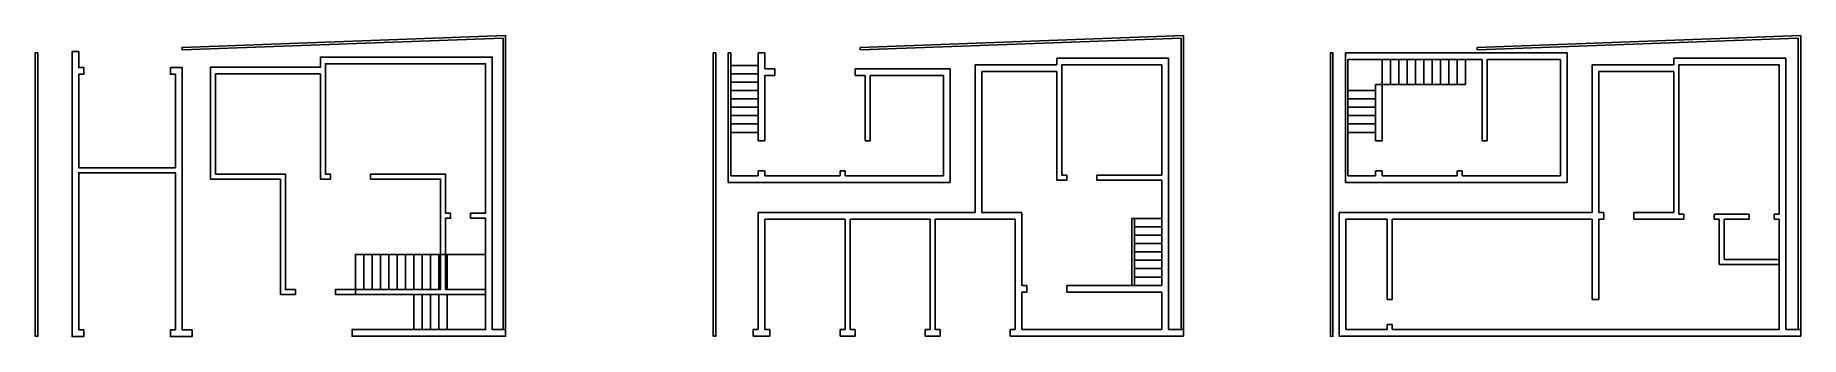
# Model space of a CAD drawing. Header units: inches. Extents: x 4422 to 6540, y 1118 to 1478.
import ezdxf

# ---------------------------------------------------------------- set-up
doc = ezdxf.new("R2010")
doc.units = ezdxf.units.IN
for name, color, linetype in [('compound', 100, 'Continuous'), ('stairs', 170, 'Continuous'), ('wall', 7, 'Continuous')]:
    doc.layers.add(name, color=color, linetype=linetype)

msp = doc.modelspace()

# ---------------------------------------------------------------- linework, layer by layer
at = {"layer": 'compound'}
for p, q in [((5411.4, 1464), (5799.4, 1478.4)), ((5411.5, 1461), (5411.4, 1464)), ((5796.4, 1475.3), (5411.5, 1461)), ((5796.4, 1126.4), (5796.4, 1475.3)), ((5799.4, 1478.4), (5799.4, 1126.4)), ((6151.6, 1464), (6539.6, 1478.4)), ((6151.7, 1461), (6151.6, 1464)), ((6536.6, 1475.3), (6151.7, 1461)), ((6536.6, 1126.4), (6536.6, 1475.3)), ((6539.6, 1478.4), (6539.6, 1126.4)), ((5799.4, 1126.4), (5796.4, 1126.4)), ((6539.6, 1126.4), (6536.6, 1126.4))]:
    msp.add_line(p, q, dxfattribs=at)
for points in [[(4983.3, 1126.4), (4983.3, 1475.3), (4598.4, 1461), (4598.3, 1464), (4986.3, 1478.4), (4986.3, 1126.4)], [(5238.4, 1457.4), (5238.4, 1118.4), (5235.4, 1118.4), (5235.4, 1457.4)], [(5978.6, 1457.4), (5978.6, 1118.4), (5975.6, 1118.4), (5975.6, 1457.4)]]:
    msp.add_lwpolyline(points, close=True, dxfattribs=at)
msp.add_lwpolyline([(4425.3, 1457.5), (4425.3, 1118.4), (4422.3, 1118.4), (4422.3, 1457.4), (4425.3, 1457.4)], dxfattribs=at)
at = {"layer": 'stairs'}
for p, q in [((4816.3, 1216.4), (4816.3, 1174.4)), ((4826.3, 1216.4), (4826.3, 1174.4)), ((4836.3, 1216.4), (4836.3, 1174.4)), ((4846.3, 1216.4), (4846.3, 1174.4)), ((4856.3, 1216.4), (4856.3, 1174.4)), ((4866.3, 1216.4), (4866.3, 1174.4)), ((4876.3, 1216.4), (4876.3, 1174.4)), ((4886.3, 1216.4), (4886.3, 1174.4)), ((4896.3, 1216.4), (4896.3, 1174.4)), ((4906.3, 1216.4), (4906.3, 1174.4)), ((4916.3, 1216.4), (4916.3, 1174.4)), ((4886.3, 1168.4), (4886.3, 1126.4)), ((4896.3, 1168.4), (4896.3, 1126.4)), ((4906.3, 1168.4), (4906.3, 1126.4)), ((4916.3, 1168.4), (4916.3, 1126.4))]:
    msp.add_line(p, q, dxfattribs=at)
msp.add_lwpolyline([(4876.3, 1168.4), (4876.3, 1126.4), (4962.3, 1126.4), (4962.3, 1216.4), (4806.3, 1216.4), (4806.3, 1168.4)], close=True, dxfattribs=at)
at = {"layer": 'wall'}
for p, q in [((5253.4, 1457.5), (5253.4, 1302.4)), ((5253.4, 1457.5), (5256.4, 1457.5)), ((5256.4, 1457.5), (5256.4, 1310.4)), ((5289.4, 1442.4), (5256.4, 1442.4)), ((5289.4, 1457.5), (5289.4, 1352.4)), ((5289.4, 1457.5), (5297.4, 1457.5)), ((5297.4, 1457.5), (5297.4, 1438.4)), ((5549.4, 1443.3), (5549.4, 1266.4)), ((5647.4, 1443.3), (5549.4, 1443.3)), ((5781.4, 1451.3), (5647.4, 1451.3)), ((5647.4, 1451.3), (5647.4, 1443.3)), ((5773.4, 1443.3), (5653.4, 1443.3)), ((5653.4, 1443.3), (5653.4, 1311.3)), ((5773.4, 1443.3), (5773.4, 1311.3)), ((5781.4, 1451.3), (5781.4, 1126.4)), ((5993.6, 1457.5), (5993.6, 1302.4)), ((5993.6, 1457.5), (6259.6, 1457.5)), ((5996.6, 1449.5), (6157.6, 1449.5)), ((5996.6, 1449.5), (5996.6, 1310.4)), ((6037.6, 1449.5), (6037.6, 1352.4)), ((6047.6, 1449.5), (6047.6, 1419.5)), ((6057.6, 1449.5), (6057.6, 1419.5)), ((6067.6, 1449.5), (6067.6, 1419.5)), ((6077.6, 1449.5), (6077.6, 1419.5)), ((6087.6, 1449.5), (6087.6, 1419.5)), ((6097.6, 1449.5), (6097.6, 1419.5)), ((6107.6, 1449.5), (6107.6, 1419.5)), ((6117.6, 1449.5), (6117.6, 1419.5)), ((6127.6, 1449.5), (6127.6, 1419.5)), ((6137.6, 1449.5), (6137.6, 1419.5)), ((6157.6, 1449.5), (6157.6, 1352.4)), ((6163.6, 1449.5), (6163.6, 1352.4)), ((6163.6, 1449.5), (6251.6, 1449.5)), ((6251.6, 1449.5), (6251.6, 1310.4)), ((6259.6, 1457.5), (6259.6, 1302.4)), ((6387.6, 1443.3), (6289.6, 1443.3)), ((6289.6, 1443.3), (6289.6, 1266.4)), ((6521.6, 1451.3), (6387.6, 1451.3)), ((6387.6, 1451.3), (6387.6, 1443.3)), ((6513.6, 1443.3), (6393.6, 1443.3)), ((6393.6, 1443.3), (6393.6, 1264.4)), ((6513.6, 1443.3), (6513.6, 1264.4)), ((6521.6, 1451.3), (6521.6, 1126.4)), ((5289.4, 1432.4), (5256.4, 1432.4)), ((5289.4, 1422.4), (5256.4, 1422.4)), ((5297.4, 1438.4), (5309.4, 1438.4)), ((5297.4, 1430.4), (5309.4, 1430.4)), ((5297.4, 1430.4), (5297.4, 1352.4)), ((5309.4, 1438.4), (5309.4, 1430.4)), ((5405.4, 1438.4), (5405.4, 1430.4)), ((5405.4, 1438.4), (5519.4, 1438.4)), ((5405.4, 1430.4), (5417.4, 1430.4)), ((5417.4, 1430.4), (5417.4, 1352.4)), ((5423.4, 1430.4), (5511.4, 1430.4)), ((5423.4, 1430.4), (5423.4, 1352.4)), ((5511.4, 1430.4), (5511.4, 1310.4)), ((5519.4, 1438.4), (5519.4, 1302.4)), ((5557.4, 1435.3), (5557.4, 1266.4)), ((5647.4, 1435.3), (5557.4, 1435.3)), ((5647.4, 1435.3), (5647.4, 1305.3)), ((6029.6, 1419.5), (6137.6, 1419.5)), ((6029.6, 1419.5), (6029.6, 1352.4)), ((6387.6, 1435.3), (6297.6, 1435.3)), ((6297.6, 1435.3), (6297.6, 1266.4)), ((6387.6, 1435.3), (6387.6, 1266.4)), ((5289.4, 1412.4), (5256.4, 1412.4)), ((5289.4, 1402.4), (5256.4, 1402.4)), ((6029.6, 1412.4), (5996.6, 1412.4)), ((6029.6, 1402.4), (5996.6, 1402.4)), ((5289.4, 1392.4), (5256.4, 1392.4)), ((5289.4, 1382.4), (5256.4, 1382.4)), ((6029.6, 1392.4), (5996.6, 1392.4)), ((6029.6, 1382.4), (5996.6, 1382.4)), ((5289.4, 1372.4), (5256.4, 1372.4)), ((5289.4, 1362.4), (5256.4, 1362.4)), ((6029.6, 1372.4), (5996.6, 1372.4)), ((6029.6, 1362.4), (5996.6, 1362.4)), ((5289.4, 1352.4), (5297.4, 1352.4)), ((5423.4, 1352.4), (5417.4, 1352.4)), ((6029.6, 1352.4), (6037.6, 1352.4)), ((6163.6, 1352.4), (6157.6, 1352.4)), ((5289.4, 1316.4), (5297.4, 1316.4)), ((5289.4, 1316.4), (5289.4, 1310.4)), ((5297.4, 1316.4), (5297.4, 1310.4)), ((5387.4, 1316.4), (5393.4, 1316.4)), ((5387.4, 1316.4), (5387.4, 1310.4)), ((5393.4, 1316.4), (5393.4, 1310.4)), ((6029.6, 1316.4), (6029.6, 1310.4)), ((6029.6, 1316.4), (6037.6, 1316.4)), ((6037.6, 1316.4), (6037.6, 1310.4)), ((6127.6, 1316.4), (6127.6, 1310.4)), ((6127.6, 1316.4), (6133.6, 1316.4)), ((6133.6, 1316.4), (6133.6, 1310.4)), ((5253.4, 1302.4), (5519.4, 1302.4)), ((5256.4, 1310.4), (5289.4, 1310.4)), ((5297.4, 1310.4), (5387.4, 1310.4)), ((5393.4, 1310.4), (5511.4, 1310.4)), ((5659.4, 1305.3), (5647.4, 1305.3)), ((5659.4, 1311.3), (5653.4, 1311.3)), ((5659.4, 1311.3), (5659.4, 1305.3)), ((5773.4, 1311.3), (5695.4, 1311.3)), ((5695.4, 1311.3), (5695.4, 1305.3)), ((5773.4, 1305.3), (5695.4, 1305.3)), ((5773.4, 1305.3), (5773.4, 1179.3)), ((5993.6, 1302.4), (6259.6, 1302.4)), ((5996.6, 1310.4), (6029.6, 1310.4)), ((6037.6, 1310.4), (6127.6, 1310.4)), ((6133.6, 1310.4), (6251.6, 1310.4)), ((5289.4, 1266.4), (5289.4, 1126.4)), ((5549.4, 1266.4), (5289.4, 1266.4)), ((5297.4, 1258.4), (5297.4, 1126.4)), ((5393.4, 1258.4), (5297.4, 1258.4)), ((5393.4, 1258.4), (5393.4, 1126.4)), ((5399.4, 1258.4), (5399.4, 1126.4)), ((5495.4, 1258.4), (5399.4, 1258.4)), ((5495.4, 1258.4), (5495.4, 1126.4)), ((5597.4, 1258.4), (5501.4, 1258.4)), ((5501.4, 1258.4), (5501.4, 1126.4)), ((5605.4, 1266.4), (5557.4, 1266.4)), ((5597.4, 1258.4), (5597.4, 1126.4)), ((5605.4, 1266.4), (5605.4, 1179.3)), ((5737.4, 1259.3), (5737.4, 1179.3)), ((5773.4, 1259.3), (5737.4, 1259.3)), ((5740.4, 1259.3), (5740.4, 1179.3)), ((5773.4, 1249.3), (5740.4, 1249.3)), ((5986.1, 1266.4), (5986.1, 1118.4)), ((6289.6, 1266.4), (5986.1, 1266.4)), ((5994.1, 1258.4), (5994.1, 1126.4)), ((6043.6, 1258.4), (5994.1, 1258.4)), ((6043.6, 1258.4), (6043.6, 1162.4)), ((6289.6, 1258.4), (6049.6, 1258.4)), ((6049.6, 1258.4), (6049.6, 1162.4)), ((6289.6, 1258.4), (6289.6, 1162.4)), ((6303.6, 1266.4), (6297.6, 1266.4)), ((6303.6, 1258.4), (6297.6, 1258.4)), ((6297.6, 1258.4), (6297.6, 1162.4)), ((6303.6, 1266.4), (6303.6, 1258.4)), ((6387.6, 1266.4), (6339.6, 1266.4)), ((6339.6, 1266.4), (6339.6, 1258.4)), ((6399.6, 1258.4), (6339.6, 1258.4)), ((6399.6, 1264.4), (6393.6, 1264.4)), ((6399.6, 1264.4), (6399.6, 1258.4)), ((6435.6, 1264.4), (6435.6, 1258.4)), ((6477.6, 1264.4), (6435.6, 1264.4)), ((6441.6, 1258.4), (6435.6, 1258.4)), ((6441.6, 1258.4), (6441.6, 1204.4)), ((6447.6, 1258.4), (6447.6, 1210.4)), ((6477.6, 1258.4), (6447.6, 1258.4)), ((6477.6, 1264.4), (6477.6, 1258.4)), ((6513.6, 1264.4), (6507.6, 1264.4)), ((6507.6, 1264.4), (6507.6, 1258.4)), ((6513.6, 1258.4), (6507.6, 1258.4)), ((6513.6, 1258.4), (6513.6, 1126.4)), ((5773.4, 1239.3), (5740.4, 1239.3)), ((5773.4, 1229.3), (5740.4, 1229.3)), ((5773.4, 1219.3), (5740.4, 1219.3)), ((5773.4, 1209.3), (5740.4, 1209.3)), ((6513.6, 1210.4), (6447.6, 1210.4)), ((5773.4, 1199.3), (5740.4, 1199.3)), ((5773.4, 1189.3), (5740.4, 1189.3)), ((6513.6, 1204.4), (6441.6, 1204.4)), ((5611.4, 1179.3), (5605.4, 1179.3)), ((5611.4, 1171.3), (5605.4, 1171.3)), ((5605.4, 1171.3), (5605.4, 1126.4)), ((5611.4, 1179.3), (5611.4, 1171.3)), ((5773.4, 1179.3), (5659.4, 1179.3)), ((5659.4, 1179.3), (5659.4, 1171.3)), ((5773.4, 1171.3), (5659.4, 1171.3)), ((5773.4, 1171.3), (5773.4, 1126.4)), ((6043.6, 1162.4), (6049.6, 1162.4)), ((6289.6, 1162.4), (6297.6, 1162.4)), ((5289.4, 1126.4), (5283.4, 1126.4)), ((5283.4, 1126.4), (5283.4, 1118.4)), ((5303.4, 1126.4), (5297.4, 1126.4)), ((5303.4, 1126.4), (5303.4, 1118.4)), ((5393.4, 1126.4), (5387.4, 1126.4)), ((5387.4, 1126.4), (5387.4, 1118.4)), ((5405.4, 1126.4), (5399.4, 1126.4)), ((5405.4, 1126.4), (5405.4, 1118.4)), ((5495.4, 1126.4), (5489.4, 1126.4)), ((5489.4, 1126.4), (5489.4, 1118.4)), ((5507.4, 1126.4), (5501.4, 1126.4)), ((5507.4, 1126.4), (5507.4, 1118.4)), ((5597.4, 1126.4), (5591.4, 1126.4)), ((5591.4, 1126.4), (5591.4, 1118.4)), ((5773.4, 1126.4), (5605.4, 1126.4)), ((5799.4, 1126.4), (5781.4, 1126.4)), ((5799.4, 1126.4), (5799.4, 1118.4)), ((5994.1, 1126.4), (6043.6, 1126.4)), ((6043.6, 1132.4), (6043.6, 1126.4)), ((6043.6, 1132.4), (6049.6, 1132.4)), ((6049.6, 1132.4), (6049.6, 1126.4)), ((6049.6, 1126.4), (6513.6, 1126.4)), ((6539.6, 1126.4), (6521.6, 1126.4)), ((6521.6, 1126.4), (6539.6, 1126.4)), ((6539.6, 1126.4), (6539.6, 1118.4)), ((5283.4, 1118.4), (5303.4, 1118.4)), ((5387.4, 1118.4), (5405.4, 1118.4)), ((5489.4, 1118.4), (5507.4, 1118.4)), ((5591.4, 1118.4), (5799.4, 1118.4)), ((5986.1, 1118.4), (6539.6, 1118.4))]:
    msp.add_line(p, q, dxfattribs=at)
for points in [[(4474.3, 1126), (4474.3, 1314), (4590.3, 1314), (4590.3, 1126), (4584.3, 1126), (4584.3, 1118), (4610.3, 1118), (4610.3, 1126), (4598.3, 1126), (4598.3, 1440), (4584.3, 1440), (4584.3, 1432), (4590.3, 1432), (4590.3, 1320), (4474.3, 1320), (4474.3, 1432), (4480.3, 1432), (4480.3, 1440), (4474.3, 1440), (4474.3, 1459.1), (4466.3, 1459.1), (4466.3, 1118), (4480.3, 1118), (4480.3, 1126)], [(4962.3, 1126.4), (4802.3, 1126.4), (4802.3, 1118.4), (4986.3, 1118.4), (4986.3, 1126.4), (4970.3, 1126.4), (4970.3, 1452.4), (4764.3, 1452.4), (4764.3, 1440.4), (4632.3, 1440.4), (4632.3, 1306.4), (4716.3, 1306.4), (4716.3, 1168.4), (4734.3, 1168.4), (4734.3, 1174.4), (4722.3, 1174.4), (4722.3, 1312.4), (4638.3, 1312.4), (4638.3, 1432.4), (4764.3, 1432.4), (4764.3, 1306.4), (4776.3, 1306.4), (4776.3, 1312.4), (4770.3, 1312.4), (4770.3, 1444.4), (4962.3, 1444.4), (4962.3, 1265.6), (4944.3, 1265.6), (4944.3, 1259.6), (4962.3, 1259.6), (4962.3, 1174.4), (4914.3, 1174.4), (4914.3, 1259.6), (4920.3, 1259.6), (4920.3, 1265.6), (4914.3, 1265.6), (4914.3, 1312.4), (4824.3, 1312.4), (4824.3, 1306.4), (4908.3, 1306.4), (4908.3, 1174.4), (4782.3, 1174.4), (4782.3, 1168.4), (4962.3, 1168.4)]]:
    msp.add_lwpolyline(points, close=True, dxfattribs=at)

doc.saveas('drawing.dxf')
